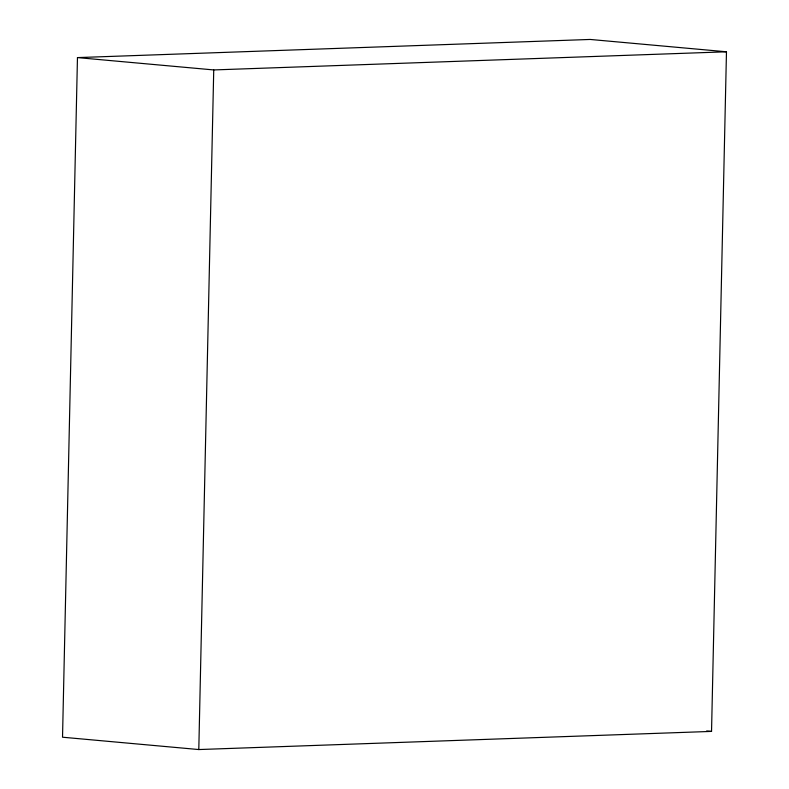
<?xml version="1.0" encoding="UTF-8"?>
<svg xmlns="http://www.w3.org/2000/svg" width="789" height="789" viewBox="0 0 789 789"><rect width="100%" height="100%" fill="white"/><g stroke="black" fill="none" stroke-linecap="round" stroke-linejoin="round"><path stroke-width="1.18" d="M77.46 57.597L62.528 737.212L198.798 749.55L711.54 731.403L726.472 51.788L590.202 39.45L77.46 57.597L213.74 69.935L726.472 51.788M198.798 749.55L213.74 69.935M706.628 730.959L711.54 731.403"/></g></svg>
